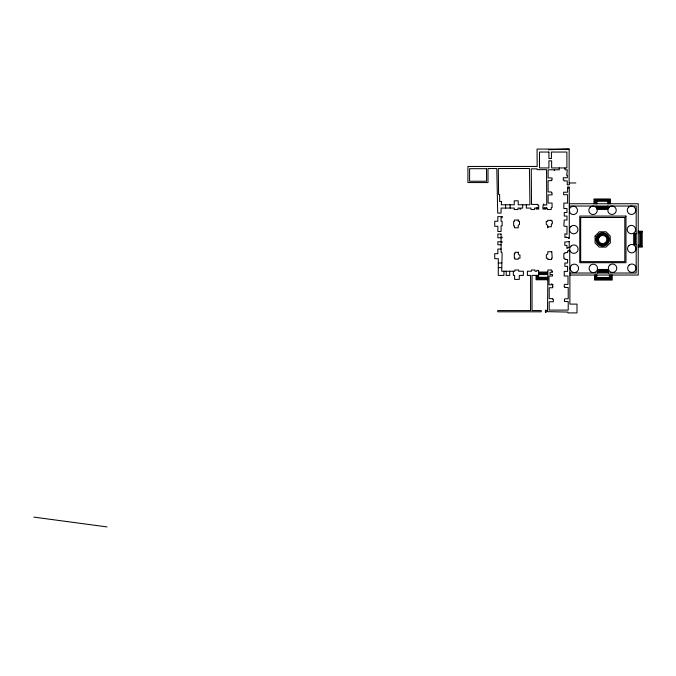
<?xml version="1.0" encoding="UTF-8"?>
<svg xmlns="http://www.w3.org/2000/svg" width="676" height="676" viewBox="0 0 676 676"><rect width="100%" height="100%" fill="white"/><g stroke="black" fill="none" stroke-linecap="round" stroke-linejoin="round"><path stroke-width="1.01" d="M569.277 209.67L569.936 212.805L571.583 214.207A4.183 4.183 0 0 0 576.104 207.253L575.183 206.662A4.183 4.183 0 0 0 569.615 208.639L569.277 209.67L569.285 186.982L568.66 186.982L568.66 188.029L568.034 188.029L567.612 186.982L567.612 192.212L563.64 192.212L563.64 194.722L567.612 194.722L567.612 203.087L563.843 203.087L563.843 208.529L566.987 208.529L566.987 212.501L564.266 212.501L564.266 216.058L566.987 216.058L566.987 220.03L564.266 220.03L563.843 225.471L564.266 226.308L566.987 226.308L566.987 234.251L564.891 233.837L564.891 237.597L566.564 236.972L566.564 237.597L568.66 237.597L568.66 238.434L569.285 238.434L569.285 211.089M610.605 275.039L610.386 278.394L596.105 278.394L596.105 275.039M501.516 201.558L501.279 204.777L514.25 204.777L514.25 200.806L518.222 200.806L518.222 204.777L529.942 204.777L529.443 168.501L498.297 168.544L498.584 194.451L499.632 194.451L499.632 201.558L501.279 201.355M548.447 149.734L569.141 149.083L569.141 182.968L575.834 182.968M569.141 149.083L537.065 149.083L537.158 166.457L467.927 166.457L467.927 182.562L488.004 182.562L488.004 168.544L496.792 168.544L497.705 213.067L501.077 213.067L501.077 208.073L514.259 208.073L514.259 209.535L518.019 209.535L518.019 208.073L519.903 208.073L519.903 209.121L520.74 209.121L520.74 208.073L522.683 208.073L522.683 204.777M594.086 199.809L610.293 199.809M609.042 200.561L595.548 200.561L595.548 203.746M596.249 201.237L608.383 201.237M609.668 201.237L610.293 201.237M594.086 201.921L594.922 201.921M569.26 203.746L638.228 203.746L638.228 275.039L569.893 275.039M569.26 206.045L636.192 206.045L636.192 273.028L569.893 273.028L569.682 250.281L568.846 250.281L568.846 250.906L567.587 250.906L567.587 252.579L564.866 252.579L564.866 253.627L563.826 253.627L563.826 258.224L564.866 258.224L564.866 259.483L567.587 259.483L567.587 263.032L564.866 263.032L564.866 266.378L567.587 266.378L567.587 271.397L564.24 271.397L564.24 276.002L568.009 276.002L568.009 284.368L564.866 284.368L564.24 284.79L564.24 286.877L564.866 286.877L564.866 287.503L568.212 287.503L568.212 298.8L564.866 298.8L564.452 299.426L564.452 301.521L568.212 301.521L568.212 310.098L549.182 310.098L549.191 301.775L553.374 301.775L553.374 299.265L552.537 299.265L552.537 298.64L549.191 298.64L549.191 287.765L552.537 287.765L552.537 286.928L553.162 286.928L552.537 286.506L552.537 285.044L553.162 284.833L551.903 283.996L551.278 283.996L551.278 284.833L548.98 284.833L548.98 276.045L552.537 276.045L552.537 274.583L550.027 274.583L550.027 272.284L552.537 272.284L552.537 271.237L551.7 271.237L551.7 269.986L547.932 269.986L547.509 310.723L545.414 310.098L545.414 312.397L546.047 312.397L546.047 311.661L547.442 311.661L567.933 312.075L567.933 312.912L577 312.912L577 304.115L569.893 304.115L569.893 273.028M596.883 206.881L607.758 206.881M596.883 207.718L607.758 207.718M607.758 208.554L596.883 208.554L596.883 206.045M638.228 231.209L642.2 231.209L642.2 247.103L638.228 247.103M638.228 231.834L642.2 231.834M638.228 232.468L640.527 232.468L640.527 245.853L638.228 245.853M638.228 233.093L639.69 233.093L639.69 245.227L638.228 245.227M636.192 233.719L633.682 233.719L633.682 244.594L636.192 244.594M501.077 244.796L497.866 244.796L497.866 241.746L502.124 241.746L502.124 242.371L501.077 242.371L501.077 252.207L501.71 252.207L502.124 253.669L501.71 271.237L514.884 271.237L514.884 269.986L518.653 269.986L518.653 271.237L523.376 271.237L523.376 275.419L519.269 275.419L519.269 279.391L514.605 279.391L514.605 275.419L513.346 275.419L513.346 271.237M638.228 246.478L642.2 246.478M501.077 249.064L497.866 249.064L497.866 253.669L494.731 253.669L494.731 258.688L498.288 258.688L498.288 275.419L503.933 275.419L503.933 271.237M498.288 262.989L501.71 262.989M498.288 267.611L501.71 267.611M597.516 270.307L608.392 270.307M597.516 271.144L608.392 271.144M597.516 271.98L608.392 271.98M538.569 272.031L547.509 272.031M538.569 272.867L547.509 272.867M538.569 273.704L547.509 273.704M538.569 274.54L547.509 274.54M538.569 275.377L532.029 275.377L532.029 310.563L541.231 310.563L541.231 311.813L497.73 311.813L497.73 310.563L530.567 310.563L530.567 275.419L527.415 275.419L527.415 271.237L531.412 271.237L531.412 269.986L534.961 269.986L534.961 271.237L536.845 271.237L536.845 270.4L538.569 270.4L538.569 277.261L547.509 277.261M547.509 278.098L537.733 278.098L537.733 275.377M547.509 278.935L536.896 278.935L536.896 275.377M547.509 279.771L536.06 279.771L536.06 275.377M33.8 517.106L107.028 526.917M510.101 204.777L510.11 208.073M641.363 231.834L641.363 246.478M635.356 233.719L635.356 244.594M634.519 233.719L634.519 244.594M612.219 275.039L612.219 280.067L594.567 280.067L594.567 275.039M611.383 275.039L611.383 279.23L595.404 279.23L595.404 275.039M610.293 203.746L610.293 198.972L594.086 198.972L594.086 203.746M609.668 199.809L609.668 203.746M609.389 275.039L609.389 277.557L596.807 277.557L596.807 275.039M609.042 199.809L609.042 203.746M608.349 200.561L608.349 203.746M608.392 273.028L608.392 269.47L597.516 269.47L597.516 273.028M607.758 201.237L607.758 203.746M607.758 206.045L607.758 209.391L597.187 209.391L597.187 208.554M596.883 201.237L596.883 203.746M596.359 200.561L596.359 203.746M595.759 199.809L595.759 203.746M594.922 199.809L594.922 203.746M569.353 182.968L569.353 184.852L567.257 184.852L567.257 180.881L564.122 180.881L564.122 180.044L563.285 180.044L563.285 177.746L567.333 177.746L567.333 175.236L566.708 175.236L567.333 169.794L564.967 169.794L564.967 167.944M559.263 167.944L559.263 169.794L554.362 169.794L554.362 170.42L553.948 169.794L548.092 169.794L548.092 177.949L552.064 177.949L552.064 180.044L551.439 180.044L551.439 180.669L548.092 180.669L548.092 191.967L551.439 191.967L551.439 192.804L552.064 192.804L552.064 194.891L548.092 194.891L548.092 203.054L552.064 203.054L552.064 207.65L551.227 207.65L551.227 209.535L547.307 209.535L547.307 208.284L546.47 208.284L546.47 207.65L545.836 207.65L545.836 209.121L544.797 209.121L544.797 207.65L543.96 207.65L543.96 209.121L543.124 209.121L542.76 208.073L543.386 204.16L544.019 204.16L544.019 204.997L546.74 204.997L546.546 169.651L537.065 169.651L537.099 168.848L531.285 168.848L531.513 204.405L538.003 204.405L538.003 205.665L538.73 205.665L538.73 209.121L537.893 209.121L537.893 207.447L536.845 207.447L536.845 209.121L536.22 209.121L536.22 208.073L534.547 208.073L534.547 209.535L530.99 209.535L530.99 208.073L526.308 208.073L526.308 204.777M509.696 271.237L509.696 275.419L506.197 275.419L506.197 271.237M505.623 204.777L505.623 208.073M501.077 237.775L501.077 241.746M595.074 236.076L595.057 242.954L599.249 247.095L606 247.12L610.369 242.878L610.208 235.958L606.051 231.809L599.308 231.775L595.074 236.076M599.257 237.048L598.75 238.011A4.157 4.157 0 0 0 600.254 242.845C602.375 244.408 605.696 243.377 606.558 240.884A4.157 4.157 0 0 0 605.054 236.051L601.944 235.349L599.257 237.048M570.966 226.468L570.248 227.297A4.183 4.183 0 0 0 570.628 232.375L571.457 233.093A4.183 4.183 0 0 0 576.535 232.713L577.245 231.893A4.183 4.183 0 0 0 576.873 226.806L576.045 226.097A4.183 4.183 0 0 0 570.966 226.468M590.266 207.211L589.548 208.031A4.183 4.183 0 0 0 589.928 213.109L590.748 213.827A4.183 4.183 0 0 0 595.835 213.455L596.545 212.627A4.183 4.183 0 0 0 596.173 207.549L595.345 206.831A4.183 4.183 0 0 0 590.266 207.211M571.11 246.022L570.4 246.85A4.183 4.183 0 0 0 570.772 251.928L571.6 252.638A4.183 4.183 0 0 0 576.679 252.266L577.397 251.438A4.183 4.183 0 0 0 577.017 246.36L576.189 245.641A4.183 4.183 0 0 0 571.11 246.022M609.245 207.135L608.527 207.963A4.183 4.183 0 0 0 608.907 213.041L609.727 213.751A4.183 4.183 0 0 0 614.814 213.379L615.523 212.551A4.183 4.183 0 0 0 615.152 207.473L614.323 206.763A4.183 4.183 0 0 0 609.245 207.135M571.592 265.229L570.882 266.048A4.183 4.183 0 0 0 571.254 271.135L572.082 271.845A4.183 4.183 0 0 0 577.16 271.473L577.879 270.645A4.183 4.183 0 0 0 577.498 265.567L576.67 264.848A4.183 4.183 0 0 0 571.592 265.229M628.705 207.126L627.996 207.954A4.183 4.183 0 0 0 628.367 213.033L629.195 213.743A4.183 4.183 0 0 0 634.274 213.371L634.992 212.543A4.183 4.183 0 0 0 634.612 207.464L633.784 206.746A4.183 4.183 0 0 0 628.705 207.126M590.537 265.279L589.818 266.107A4.183 4.183 0 0 0 590.199 271.186L591.018 271.896A4.183 4.183 0 0 0 596.105 271.524L596.815 270.696A4.183 4.183 0 0 0 596.443 265.617L595.615 264.899A4.183 4.183 0 0 0 590.537 265.279M628.612 226.452L627.903 227.28A4.183 4.183 0 0 0 628.274 232.358L629.102 233.076A4.183 4.183 0 0 0 634.181 232.705L634.891 231.876A4.183 4.183 0 0 0 634.519 226.798L633.691 226.08A4.183 4.183 0 0 0 628.612 226.452M609.769 265.11L609.059 265.938A4.183 4.183 0 0 0 609.431 271.017L610.259 271.735A4.183 4.183 0 0 0 615.337 271.355L616.056 270.535A4.183 4.183 0 0 0 615.675 265.448L614.856 264.738A4.183 4.183 0 0 0 609.769 265.11M628.933 245.549L628.224 246.377A4.183 4.183 0 0 0 628.596 251.455L629.424 252.165A4.183 4.183 0 0 0 634.502 251.793L635.212 250.965A4.183 4.183 0 0 0 634.84 245.887L634.012 245.177A4.183 4.183 0 0 0 628.933 245.549M629.077 265.093L628.367 265.913A4.183 4.183 0 0 0 628.739 271L629.567 271.71A4.183 4.183 0 0 0 634.646 271.338L635.364 270.51A4.183 4.183 0 0 0 634.984 265.431L634.164 264.713A4.183 4.183 0 0 0 629.077 265.093M600.254 233.203L598.716 234.031A6.692 6.692 0 0 0 596.409 241.847L597.238 243.385A6.692 6.692 0 0 0 605.054 245.692L606.592 244.864A6.692 6.692 0 0 0 608.899 237.048L608.07 235.51A6.692 6.692 0 0 0 600.254 233.203M600.55 233.98L599.206 234.707A5.856 5.856 0 0 0 597.187 241.552L597.914 242.887A5.856 5.856 0 0 0 604.75 244.915L606.093 244.188A5.856 5.856 0 0 0 608.121 237.352L607.394 236.008A5.856 5.856 0 0 0 600.55 233.98M600.854 234.758L599.705 235.383A5.019 5.019 0 0 0 597.964 241.248L598.59 242.397A5.019 5.019 0 0 0 604.454 244.137L605.603 243.512A5.019 5.019 0 0 0 607.344 237.648L606.71 236.499A5.019 5.019 0 0 0 600.854 234.758M548.904 152.049L539.499 152.049L539.499 167.944L548.904 167.944L548.904 160.829L551.624 160.829L551.624 167.944L566.894 167.944L566.894 152.049L551.413 152.049L551.413 158.53L548.904 158.53L548.904 152.049M486.543 168.687L469.6 168.687L469.6 181.244L486.543 181.244L486.543 168.687M625.984 216.075L579.763 216.075L579.763 262.719L625.984 262.719L625.984 216.075M502.124 216.65L497.773 216.65L497.866 221.246L494.731 221.246L494.731 226.266L497.866 226.266L497.866 231.496L501.077 231.496L501.077 225.852L502.124 225.852L502.124 221.246L501.077 221.246L501.077 217.689L502.124 217.689L502.124 216.65M624.81 217.503L580.676 217.503L580.676 261.637L624.81 261.637L624.81 217.503M518.255 220.038L514.495 220.038L514.495 221.297L513.659 221.297L513.659 225.894L514.495 225.894L514.495 227.778L518.255 227.778L518.255 225.269L519.514 224.432L519.514 221.297L518.255 221.297L518.255 220.038M551.27 220.317L547.712 220.317L547.712 221.365L546.25 221.365L546.25 224.5L547.712 225.336L547.712 227.846L548.135 226.798L551.27 226.798L551.481 223.874L552.317 223.874L552.317 220.942L551.27 220.942L551.27 220.317M501.077 234.048L497.866 234.048L497.866 237.775L502.124 237.775L502.124 237.141L501.077 237.141L501.077 234.048M569.217 241.594L564.823 242.016L564.823 245.363L566.919 245.363L566.919 248.286L567.958 248.286L567.958 247.45L569.217 247.45L569.217 241.594M551.777 251.734L547.805 251.734L547.805 254.032L546.343 254.869L546.343 258.215L547.805 258.215L547.805 259.466L551.574 259.466L551.574 258.215L552.199 258.215L551.777 251.734M518.298 252.292L514.951 252.292L514.951 253.762L514.326 253.762L514.326 258.147L514.951 258.147L514.951 259.195L518.298 259.195L518.298 258.147L519.971 258.147L519.971 255.013L519.134 255.013L518.298 253.762L518.298 252.292"/></g></svg>
